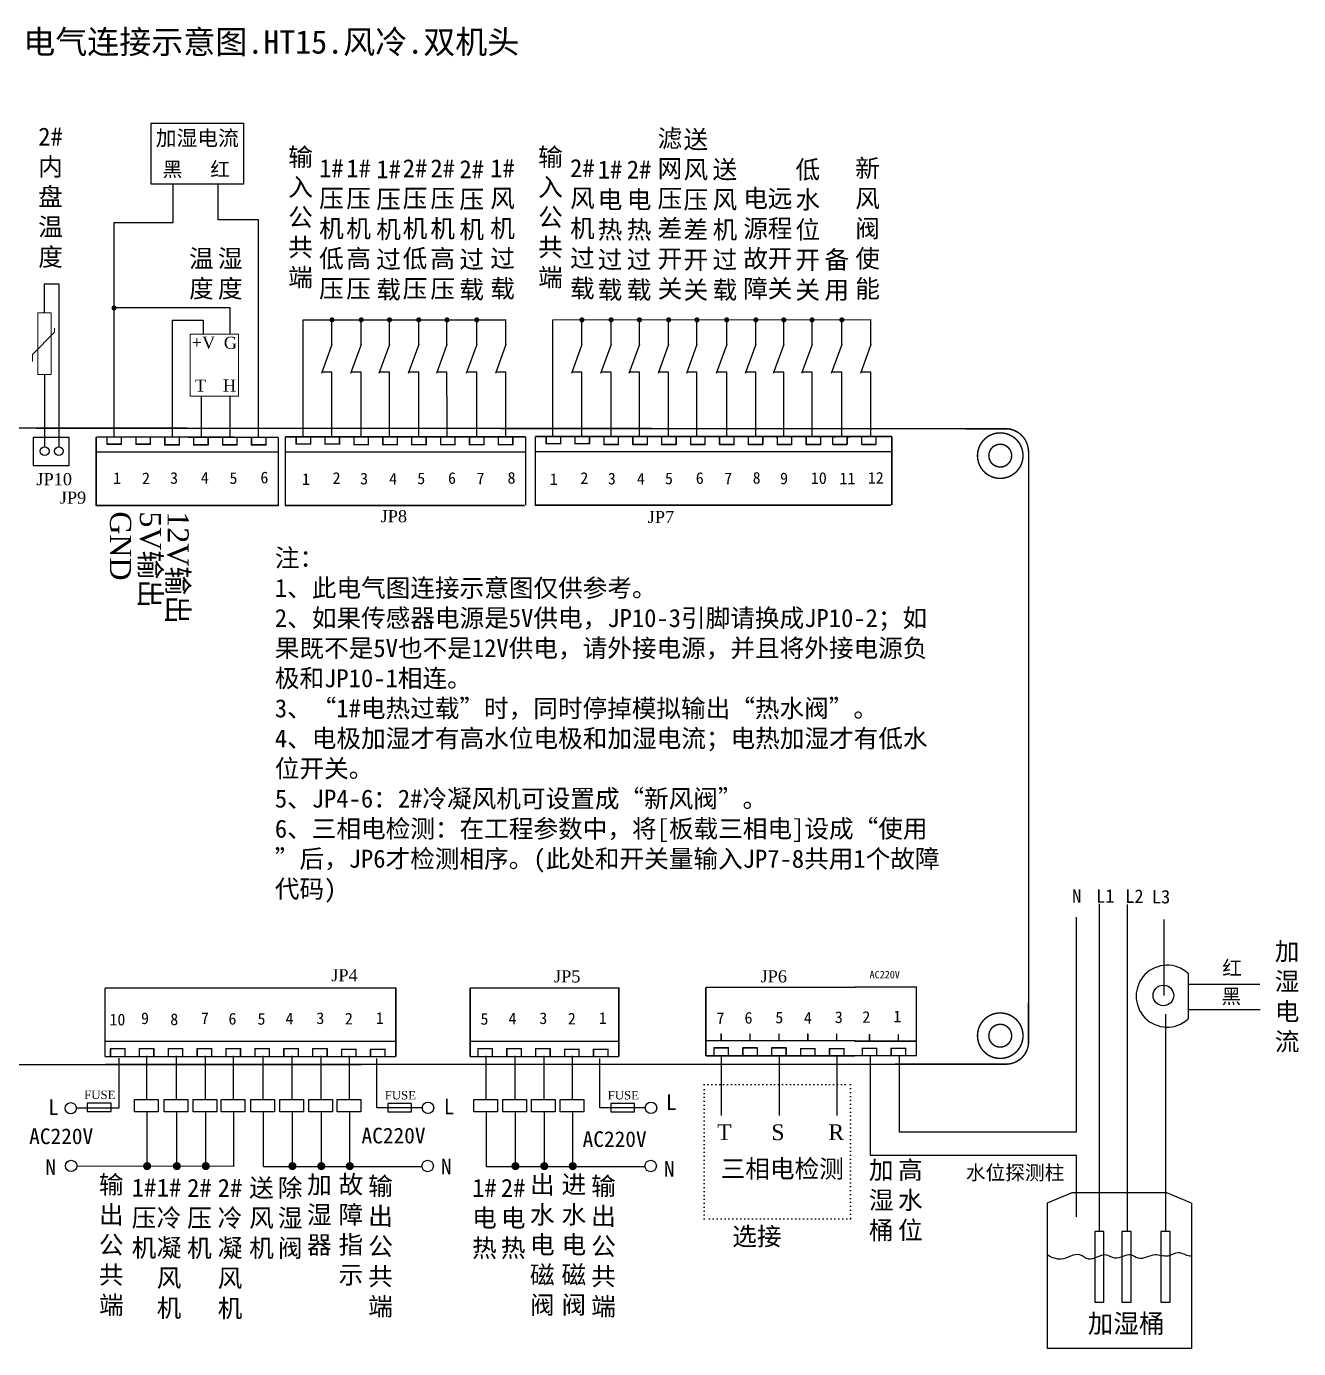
# Model space of a CAD drawing. Extents: x 11631 to 18787, y -994 to 1180.
# Drawn here: x 12811 to 14902, y -994 to 1180 of the extents above; entities that cross this region are included whole.
import ezdxf

# ---------------------------------------------------------------- set-up
doc = ezdxf.new("R2010")
doc.units = 0
doc.linetypes.add('DOT', pattern=[6.35, 0, -6.35])
doc.layers.get('0').update_dxf_attribs({"linetype": 'CONTINUOUS'})
for name, color, linetype in [('BOTTOMSOLDER', 6, 'CONTINUOUS'), ('instruction', 7, 'CONTINUOUS'), ('KEEPOUTLAYER', 6, 'CONTINUOUS'), ('MECHANICAL1', 251, 'CONTINUOUS'), ('TOPOVERLAY', 2, 'CONTINUOUS')]:
    doc.layers.add(name, color=color, linetype=linetype)
doc.styles.add('宋体', font='')
doc.styles.get('宋体').set_extended_font_data('SimSun')

# ---------------------------------------------------------------- blocks, each defined once
blk = doc.blocks.new('常闭2')
at = {"color": 0}
for p, q in [((1.28, 7.79), (1.28, 5.04)), ((1.28, 1.9), (2.48, 5.21)), ((1.28, 5.04), (2.42, 5.04)), ((1.28, 1.9), (1.28, -0.93))]:
    blk.add_line(p, q, dxfattribs=at)

msp = doc.modelspace()

# ---------------------------------------------------------------- hatches: boundary and pattern name
h = msp.add_hatch(color=256)
edge = h.paths.add_edge_path()
edge.add_arc((12955.3, 716.6), 4.23, 540, 900)
h = msp.add_hatch(color=256)
edge = h.paths.add_edge_path()
edge.add_arc((13313.4, 697.1), 4.23, 540, 900)
h = msp.add_hatch(color=256)
edge = h.paths.add_edge_path()
edge.add_arc((13361.4, 697.1), 4.23, 540, 900)
h = msp.add_hatch(color=256)
edge = h.paths.add_edge_path()
edge.add_arc((13407.9, 697.1), 4.23, 540, 900)
h = msp.add_hatch(color=256)
edge = h.paths.add_edge_path()
edge.add_arc((13455.9, 697.1), 4.23, 540, 900)
h = msp.add_hatch(color=256)
edge = h.paths.add_edge_path()
edge.add_arc((13502.4, 697.1), 4.23, 540, 900)
h = msp.add_hatch(color=256)
edge = h.paths.add_edge_path()
edge.add_arc((13551.3, 697.1), 4.23, 540, 900)
h = msp.add_hatch(color=256)
edge = h.paths.add_edge_path()
edge.add_arc((13724.1, 697.1), 4.23, 540, 900)
h = msp.add_hatch(color=256)
edge = h.paths.add_edge_path()
edge.add_arc((13772.1, 697.1), 4.23, 540, 900)
h = msp.add_hatch(color=256)
edge = h.paths.add_edge_path()
edge.add_arc((13818.6, 697.1), 4.23, 540, 900)
h = msp.add_hatch(color=256)
edge = h.paths.add_edge_path()
edge.add_arc((13866.6, 697.1), 4.23, 540, 900)
h = msp.add_hatch(color=256)
edge = h.paths.add_edge_path()
edge.add_arc((13913.1, 697.1), 4.23, 540, 900)
h = msp.add_hatch(color=256)
edge = h.paths.add_edge_path()
edge.add_arc((13962, 697.1), 4.23, 540, 900)
h = msp.add_hatch(color=256)
edge = h.paths.add_edge_path()
edge.add_arc((14009.9, 697.1), 4.23, 540, 900)
h = msp.add_hatch(color=256)
edge = h.paths.add_edge_path()
edge.add_arc((14055.8, 697.1), 4.23, 540, 900)
h = msp.add_hatch(color=256)
edge = h.paths.add_edge_path()
edge.add_arc((14102.3, 697.1), 4.23, 540, 900)
h = msp.add_hatch(color=256)
edge = h.paths.add_edge_path()
edge.add_arc((14151.2, 697.1), 4.23, 540, 900)
h = msp.add_hatch(color=256)
edge = h.paths.add_edge_path()
edge.add_arc((13009.6, -694.2), 6.71, 180, 540)
h = msp.add_hatch(color=256)
edge = h.paths.add_edge_path()
edge.add_arc((13058.5, -694.2), 6.71, 180, 540)
h = msp.add_hatch(color=256)
edge = h.paths.add_edge_path()
edge.add_arc((13106, -694.2), 6.71, 180, 540)
h = msp.add_hatch(color=256)
edge = h.paths.add_edge_path()
edge.add_arc((13248.4, -694.2), 6.71, 180, 540)
h = msp.add_hatch(color=256)
edge = h.paths.add_edge_path()
edge.add_arc((13295.9, -694.2), 6.71, 180, 540)
h = msp.add_hatch(color=256)
edge = h.paths.add_edge_path()
edge.add_arc((13342.7, -694.2), 6.71, 180, 540)
h = msp.add_hatch(color=256)
edge = h.paths.add_edge_path()
edge.add_arc((13614.8, -694.2), 6.71, 180, 540)
h = msp.add_hatch(color=256)
edge = h.paths.add_edge_path()
edge.add_arc((13662.3, -694.2), 6.71, 180, 540)
h = msp.add_hatch(color=256)
edge = h.paths.add_edge_path()
edge.add_arc((13709.1, -694.2), 6.71, 180, 540)

# ---------------------------------------------------------------- linework, layer by layer
for p, q in [((12840.6, 756.4), (12840.6, 708.6)), ((12841.3, 488.9), (12841.4, 606.9)), ((14574.3, -263.1), (14574.3, -801.5)), ((14620, -264.1), (14620, -801.5)), ((14537, -638.6), (14537, -284.7)), ((14683.2, -444.2), (14683.2, -801.5)), ((14537, -777.8), (14537, -676.6)), ((14529.2, -738.4), (14488.7, -755.3)), ((14607.3, -738.4), (14529.2, -738.4)), ((14685.5, -738.4), (14607.3, -738.4)), ((14726, -755.3), (14685.5, -738.4)), ((14488.7, -755.3), (14488.7, -994.2)), ((14726, -755.3), (14725.9, -994.2)), ((14725.9, -994.2), (14488.6, -994.2))]:
    msp.add_line(p, q)
at = {"lineweight": 13}
for p, q in [((12857.2, 676.8), (12821.1, 639.9)), ((12857.2, 676.8), (12857.2, 683.6)), ((12821.1, 628.7), (12821.1, 639.9))]:
    msp.add_line(p, q, dxfattribs=at)
at = {"linetype": 'Continuous'}
for p, q in [((14680.8, -413.5), (14680.8, -288.5)), ((14720.5, -377.2), (14720.5, -452.1)), ((13952.8, -514), (13952.8, -611.2)), ((14048.1, -514), (14048.1, -611.2)), ((14142.9, -514), (14142.9, -611.2))]:
    msp.add_line(p, q, dxfattribs=at)
at = {"color": 7}
msp.add_lwpolyline([(13016.4, 1020.7), (13168, 1020.7), (13168, 920), (13016.4, 920)], close=True, dxfattribs=at)
at = {"linetype": 'Continuous', "flags": 128}
for points in [[(12955.2, 504.8), (12955.2, 857.2), (13052.6, 857.2), (13052.6, 920)], [(13192.7, 504.8), (13192.7, 861.3), (13126.1, 861.3), (13126.1, 920)], [(12840.6, 756.4), (12864.5, 756.4), (12864.5, 488.5)], [(13146, 673.7), (13146, 716.8), (12955.2, 716.8)], [(13051.2, 504.9), (13051.2, 696.7), (13101.6, 696.7), (13101.6, 673.7)], [(13265.8, 504.8), (13265.8, 697.4), (13599.1, 697.4)], [(13676.5, 504.8), (13676.5, 697.4), (14199, 697.6)], [(12822.2, 503.6), (12822.2, 457.6), (12881.7, 457.6), (12881.7, 503.6), (12822.2, 503.6)], [(14720.3, -395.2), (14838.1, -395.2)], [(14720.3, -436.8), (14838.7, -436.8)], [(14537, -676.6), (14198.5, -676.6), (14198.5, -513.6)], [(14537, -638.6), (14245.7, -638.6), (14245.7, -513.6)], [(12911, -590.7), (12911, -604.6), (12950.3, -604.6), (12950.4, -590.7), (12911, -590.7)], [(13404.9, -591.3), (13404.9, -605.2), (13444.2, -605.2), (13444.3, -591.3), (13404.9, -591.3)], [(13771.4, -591.3), (13771.4, -605.2), (13810.6, -605.2), (13810.7, -591.3), (13771.4, -591.3)]]:
    msp.add_lwpolyline(points, dxfattribs=at)
at = {"lineweight": 13}
for points in [[(12830, 708.8), (12851.8, 708.8), (12851.8, 607.1), (12830, 607.1)], [(13080.5, 673.7), (13159.6, 673.7), (13159.6, 571.9), (13080.5, 571.9)]]:
    msp.add_lwpolyline(points, close=True, dxfattribs=at)
at = {"linetype": 'DOT'}
msp.add_lwpolyline([(13924.7, -560.2), (14165.7, -560.2), (14165.7, -781), (13924.7, -781)], close=True, dxfattribs=at)
for points in [[(14581.9, -801.5), (14566.8, -801.5), (14566.8, -918), (14581.9, -918)], [(14626.5, -801.5), (14611.4, -801.5), (14611.4, -918), (14626.5, -918)], [(14690.6, -801.5), (14675.5, -801.5), (14675.5, -918), (14690.6, -918)]]:
    msp.add_lwpolyline(points, close=True)
at = {"linetype": 'Continuous'}
for centre, radius in [((12841.2, 481.3), 7.26), ((12864.6, 481.3), 7.26), ((14679.6, -413.6), 16.9)]:
    msp.add_circle(centre, radius, dxfattribs=at)
msp.add_arc((14685.7, -414.8), 50.9, 47.1908, 312.8092, dxfattribs=at)
msp.add_open_spline([(14726, -842.1), (14725, -842.2), (14717.7, -842), (14704.5, -832.4), (14686, -845.9), (14663.4, -835.6), (14642.3, -851.3), (14622.1, -834.7), (14602.7, -851.4), (14580.7, -833.8), (14559.8, -854.4), (14538.1, -832.7), (14513.6, -853.1), (14496.1, -844.1), (14488.7, -840.3)], degree=3, knots=[1.653816, 1.653816, 1.653816, 1.653816, 2.024251, 4.527591, 6.819812, 9.463756, 13.037985, 14.709977, 18.068633, 20.151488, 23.772549, 25.736137, 29.784644, 32.768553, 32.768553, 32.768553, 32.768553])
at = {"layer": 'BOTTOMSOLDER', "color": 7, "linetype": 'Continuous'}
for p, q in [((12963.8, -598.3), (12963.8, -516.5)), ((13008.5, -513), (13008.5, -584.8)), ((13057.4, -513), (13057.4, -584.8)), ((13104.9, -513), (13104.9, -584.8)), ((13151, -513), (13151, -584.8)), ((13199.8, -513), (13199.8, -584.8)), ((13247.3, -513), (13247.3, -584.8)), ((13294.8, -513), (13294.8, -584.8)), ((13341.6, -513), (13341.6, -584.8)), ((13387.2, -598.6), (13387.2, -517.1)), ((13566.2, -513), (13566.2, -584.8)), ((13613.7, -513), (13613.7, -584.8)), ((13661.3, -513), (13661.3, -584.8)), ((13708, -513), (13708, -584.8)), ((13753.6, -598.6), (13753.6, -517.1)), ((12893.5, -598.3), (12963.8, -598.3)), ((13009.7, -694.7), (13009.7, -605.2)), ((13058.6, -694.7), (13058.6, -605.2)), ((13106.1, -694.7), (13106.1, -605.2)), ((13152.2, -694.7), (13152.2, -605.2)), ((13201, -694.7), (13201, -605.2)), ((13248.5, -694.7), (13248.5, -605.2)), ((13296, -694.7), (13296, -605.2)), ((13342.8, -694.7), (13342.8, -605.2)), ((13461.5, -598.6), (13387.2, -598.6)), ((13567.4, -694.7), (13567.4, -605.2)), ((13614.9, -694.7), (13614.9, -605.2)), ((13662.4, -694.7), (13662.4, -605.2)), ((13709.2, -694.7), (13709.2, -605.2)), ((13827.9, -598.6), (13753.6, -598.6)), ((13152.2, -694.7), (12894.1, -694.5)), ((13201, -694.7), (13461.4, -694.8)), ((13567.4, -694.7), (13827.8, -694.8))]:
    msp.add_line(p, q, dxfattribs=at)
for points in [[(13027.6, -605.2), (12988.7, -605.2), (12988.7, -584.8), (13027.6, -584.8)], [(13076.6, -605.2), (13037.7, -605.2), (13037.7, -584.8), (13076.6, -584.8)], [(13124.1, -605.2), (13085.2, -605.2), (13085.2, -584.8), (13124.1, -584.8)], [(13170.2, -605.2), (13131.3, -605.2), (13131.3, -584.8), (13170.2, -584.8)], [(13219, -605.2), (13180.1, -605.2), (13180.1, -584.8), (13219, -584.8)], [(13266.5, -605.2), (13227.6, -605.2), (13227.6, -584.8), (13266.5, -584.8)], [(13314, -605.2), (13275.1, -605.2), (13275.1, -584.8), (13314, -584.8)], [(13360.8, -605.2), (13321.9, -605.2), (13321.9, -584.8), (13360.8, -584.8)], [(13585.4, -605.2), (13546.5, -605.2), (13546.5, -584.8), (13585.4, -584.8)], [(13632.9, -605.2), (13594, -605.2), (13594, -584.8), (13632.9, -584.8)], [(13680.4, -605.2), (13641.5, -605.2), (13641.5, -584.8), (13680.4, -584.8)], [(13727.2, -605.2), (13688.3, -605.2), (13688.3, -584.8), (13727.2, -584.8)]]:
    msp.add_lwpolyline(points, close=True, dxfattribs=at)
for centre in [(12884.1, -599.1), (13471.2, -598.4), (13837.6, -598.4), (12884.7, -693.9), (13470.6, -694), (13837.1, -694)]:
    msp.add_circle(centre, 9.37, dxfattribs=at)
at = {"layer": 'instruction', "color": 0}
for p, q in [((13098.9, 504.9), (13098.9, 571.5)), ((13145.9, 504.9), (13145.9, 571.5)), ((13313.3, 504.8), (13313.3, 571.4)), ((13361.4, 504.8), (13361.4, 571.4)), ((13407.9, 504.8), (13407.9, 571.4)), ((13455.9, 504.8), (13455.9, 571.4)), ((13502.4, 504.8), (13502.4, 571.4)), ((13551.3, 504.8), (13551.3, 571.4)), ((13599.1, 504.8), (13599.1, 571.4)), ((13724, 504.8), (13724, 571.4)), ((13772, 504.8), (13772, 571.4)), ((13818.6, 504.8), (13818.6, 571.4)), ((13866.6, 504.8), (13866.6, 571.4)), ((13913.1, 504.8), (13913.1, 571.4)), ((13962, 504.8), (13962, 571.4)), ((14009.8, 504.8), (14009.8, 571.4)), ((14055.8, 504.8), (14055.8, 571.4)), ((14102.3, 504.8), (14102.3, 571.4)), ((14151.2, 504.8), (14151.2, 571.4)), ((14199, 504.8), (14199, 571.4))]:
    msp.add_line(p, q, dxfattribs=at)
at = {"layer": 'KEEPOUTLAYER', "color": 7, "const_width": 2.37}
for points in [[(14420.4, 518), (12053, 519.7)], [(14458.2, 483.3), (14458, -493.3)], [(14420.8, -526.6), (12053, -527.6)]]:
    msp.add_lwpolyline(points, dxfattribs=at)
at = {"layer": 'KEEPOUTLAYER', "color": 7}
for points, const_width in [([(14374.1, 473.9, 1), (14448.9, 473.9, 1)], 2.37), ([(14425.8, 518, 1), (14424.6, 518, 1)], 1.19), ([(14425.8, 518, 1), (14424.6, 518, 1)], 1.19), ([(14374.7, 473.9, 1), (14373.5, 473.9, 1)], 1.19), ([(14430.8, 473.9, 1), (14429.6, 473.9, 1)], 1.19), ([(14449.5, 473.9, 1), (14448.3, 473.9, 1)], 1.19), ([(14374.1, -479.8, 1), (14448.9, -479.8, 1)], 2.37), ([(14374.7, -479.8, 1), (14373.5, -479.8, 1)], 1.19), ([(14430.8, -479.8, 1), (14429.6, -479.8, 1)], 1.19), ([(14449.5, -479.8, 1), (14448.3, -479.8, 1)], 1.19), ([(14458.8, -489.2, 1), (14457.6, -489.2, 1)], 1.19), ([(14458.8, -489.2, 1), (14457.6, -489.2, 1)], 1.19)]:
    msp.add_lwpolyline(points, format="xyb", close=True, dxfattribs=dict(at, const_width=const_width))
at = {"layer": 'KEEPOUTLAYER', "color": 7, "const_width": 2.37}
for points in [[(14420.4, 518, -0.414214), (14457.8, 480.6)], [(14458.2, -489.2, -0.414214), (14420.8, -526.6)]]:
    msp.add_lwpolyline(points, format="xyb", dxfattribs=at)
at = {"layer": 'MECHANICAL1', "color": 7}
for points, const_width in [([(14392.8, 473.9, 1), (14430.2, 473.9, 1)], 2.37), ([(14393.4, 473.9, 1), (14392.2, 473.9, 1)], 1.19), ([(14430.8, 473.9, 1), (14429.6, 473.9, 1)], 1.19), ([(14449.5, 473.9, 1), (14448.3, 473.9, 1)], 1.19), ([(14392.8, -479.8, 1), (14430.2, -479.8, 1)], 2.37), ([(14393.4, -479.8, 1), (14392.2, -479.8, 1)], 1.19), ([(14430.8, -479.8, 1), (14429.6, -479.8, 1)], 1.19), ([(14449.5, -479.8, 1), (14448.3, -479.8, 1)], 1.19)]:
    msp.add_lwpolyline(points, format="xyb", close=True, dxfattribs=dict(at, const_width=const_width))
at = {"layer": 'TOPOVERLAY', "color": 7, "const_width": 2.37}
for points in [[(12925.9, 391.9), (12925.9, 504.7)], [(12925.9, 504.7), (13225.4, 504)], [(12943.7, 492.2), (12943.7, 504.1)], [(12967.4, 492.8), (12967.4, 504.7)], [(12991.2, 492.8), (12991.2, 504.7)], [(13014.9, 492.8), (13014.9, 504.7)], [(13038.7, 491.6), (13038.7, 503.5)], [(13062.4, 491.6), (13062.4, 503.5)], [(13086.1, 491.6), (13086.1, 503.5)], [(13109.9, 491.6), (13109.9, 503.5)], [(13133.6, 491.6), (13133.6, 503.5)], [(13157.4, 491.6), (13157.4, 503.5)], [(13181.1, 491.6), (13181.1, 503.5)], [(13204.8, 491.6), (13204.8, 503.5)], [(13225.4, 391.2), (13225.4, 504)], [(13236.7, 392), (13236.7, 504.8)], [(13236.7, 504.8), (13631.9, 504.8)], [(13254.5, 492.9), (13254.5, 504.8)], [(13278.2, 492.9), (13278.2, 504.8)], [(13301.9, 492.9), (13301.9, 504.8)], [(13325.7, 492.9), (13325.7, 504.8)], [(13349.4, 491.8), (13349.4, 503.6)], [(13373.2, 491.8), (13373.2, 503.6)], [(13396.9, 491.8), (13396.9, 503.6)], [(13420.6, 491.8), (13420.6, 503.6)], [(13444.4, 491.8), (13444.4, 503.6)], [(13468.1, 491.8), (13468.1, 503.6)], [(13491.9, 491.8), (13491.9, 503.6)], [(13515.6, 491.8), (13515.6, 503.6)], [(13539.4, 491.8), (13539.4, 503.6)], [(13563.1, 491.8), (13563.1, 503.6)], [(13586.8, 491.8), (13586.8, 503.6)], [(13610.6, 491.8), (13610.6, 503.6)], [(13631.7, 392), (13631.7, 504.8)], [(13647.5, 392.5), (13647.5, 505.3)], [(13647.5, 505.3), (14233.7, 505.3)], [(13665.3, 493.4), (13665.3, 505.3)], [(13689, 493.4), (13689, 505.3)], [(13712.8, 493.4), (13712.8, 505.3)], [(13736.5, 493.4), (13736.5, 505.3)], [(13760.2, 492.2), (13760.2, 504.1)], [(13784, 492.2), (13784, 504.1)], [(13807.7, 492.2), (13807.7, 504.1)], [(13831.5, 492.2), (13831.5, 504.1)], [(13855.2, 492.2), (13855.2, 504.1)], [(13878.9, 492.2), (13878.9, 504.1)], [(13902.7, 492.2), (13902.7, 504.1)], [(13926.4, 492.2), (13926.4, 504.1)], [(13950.2, 492.2), (13950.2, 504.1)], [(13973.9, 492.2), (13973.9, 504.1)], [(13997.7, 492.2), (13997.7, 504.1)], [(14021.4, 492.2), (14021.4, 504.1)], [(14045.1, 492.2), (14045.1, 504.1)], [(14068.9, 492.2), (14068.9, 504.1)], [(14092.6, 492.2), (14092.6, 504.1)], [(14116.4, 492.2), (14116.4, 504.1)], [(14136.1, 492.2), (14136.1, 504.1)], [(14159.9, 492.2), (14159.9, 504.1)], [(14183.6, 492.2), (14183.6, 504.1)], [(14207.4, 492.2), (14207.4, 504.1)], [(14233.4, 392.5), (14233.4, 505.3)], [(12924.9, 479.8), (13225.4, 479.8)], [(12943.7, 492.8), (12967.4, 492.8)], [(12991.2, 492.8), (13014.9, 492.8)], [(13038.7, 491.6), (13062.4, 491.6)], [(13086.1, 491.6), (13109.9, 491.6)], [(13133.6, 491.6), (13157.4, 491.6)], [(13181.1, 491.6), (13204.8, 491.6)], [(13235.6, 479.9), (13631.7, 479.9)], [(13254.5, 492.9), (13278.2, 492.9)], [(13301.9, 492.9), (13325.7, 492.9)], [(13349.4, 491.8), (13373.2, 491.8)], [(13396.9, 491.8), (13420.6, 491.8)], [(13444.4, 491.8), (13468.1, 491.8)], [(13491.9, 491.8), (13515.6, 491.8)], [(13539.4, 491.8), (13563.1, 491.8)], [(13586.8, 491.8), (13610.6, 491.8)], [(13647.5, 480.4), (13849.3, 480.4)], [(13665.3, 493.4), (13689, 493.4)], [(13712.8, 493.4), (13736.5, 493.4)], [(13760.2, 492.2), (13784, 492.2)], [(13807.7, 492.2), (13831.5, 492.2)], [(13837.4, 480.4), (14233.4, 480.4)], [(13855.2, 492.2), (13878.9, 492.2)], [(13902.7, 492.2), (13926.4, 492.2)], [(13950.2, 492.2), (13973.9, 492.2)], [(13997.7, 492.2), (14021.4, 492.2)], [(14045.1, 492.2), (14068.9, 492.2)], [(14092.6, 492.2), (14116.4, 492.2)], [(14136.1, 492.2), (14159.9, 492.2)], [(14183.6, 492.2), (14207.4, 492.2)], [(12925.3, 391.9), (13225.4, 391.9)], [(13236.1, 392), (13630.2, 392)], [(13647.5, 392.5), (14232, 392.5)], [(13418.3, -401.3), (12940.3, -401.3)], [(12940.3, -401.3), (12940.3, -514.1)], [(13418.3, -401.3), (13418.3, -514.1)], [(13784.7, -401.3), (13540.4, -401.3)], [(13540.4, -401.3), (13540.4, -514.1)], [(13784.7, -401.3), (13784.7, -514.1)], [(14172.5, -400.1), (13927.8, -400.2)], [(13927.8, -400.2), (13927.8, -512.9)], [(14172.5, -399.8), (14273.7, -399.8)], [(14273.7, -512.6), (14273.7, -399.8)], [(13952.9, -477.2), (13952.9, -487.9)], [(14000.4, -477.2), (14000.4, -487.9)], [(14047.8, -477.2), (14047.8, -487.9)], [(14095.3, -477.2), (14095.3, -487.9)], [(14142.8, -477.2), (14142.8, -487.9)], [(14196.6, -488.8), (14196.6, -478.1)], [(14244.1, -488.8), (14244.1, -478.1)], [(13228.3, -489.2), (12940.3, -489.2)], [(12973.1, -501), (12949.4, -501)], [(12949.4, -501), (12949.4, -512.9)], [(12973.1, -501), (12973.1, -512.9)], [(12996.9, -501), (12996.9, -512.9)], [(13020.6, -501), (12996.9, -501)], [(13020.6, -501), (13020.6, -512.9)], [(13068.1, -501), (13044.3, -501)], [(13044.3, -501), (13044.3, -512.9)], [(13068.1, -501), (13068.1, -512.9)], [(13091.8, -501), (13091.8, -512.9)], [(13115.6, -501), (13091.8, -501)], [(13115.6, -501), (13115.6, -512.9)], [(13139.3, -501), (13139.3, -512.9)], [(13163, -501), (13139.3, -501)], [(13163, -501), (13163, -512.9)], [(13186.8, -501), (13186.8, -512.9)], [(13210.5, -501), (13186.8, -501)], [(13210.5, -501), (13210.5, -512.9)], [(13418.3, -489.2), (13216.5, -489.2)], [(13234.3, -501), (13234.3, -512.9)], [(13258, -501), (13234.3, -501)], [(13258, -501), (13258, -512.9)], [(13305.5, -501), (13281.8, -501)], [(13281.8, -501), (13281.8, -512.9)], [(13305.5, -501), (13305.5, -512.9)], [(13594.7, -489.2), (13540.4, -489.2)], [(13553.2, -501), (13553.2, -512.9)], [(13576.9, -501), (13553.2, -501)], [(13576.9, -501), (13576.9, -512.9)], [(13784.7, -489.2), (13582.9, -489.2)], [(13600.7, -501), (13600.7, -512.9)], [(13624.4, -501), (13600.7, -501)], [(13624.4, -501), (13624.4, -512.9)], [(13671.9, -501), (13648.2, -501)], [(13648.2, -501), (13648.2, -512.9)], [(13671.9, -501), (13671.9, -512.9)], [(13982.5, -487.9), (13927.8, -487.9)], [(13941, -499.8), (13941, -511.7)], [(13964.7, -499.8), (13941, -499.8)], [(13964.7, -499.8), (13964.7, -511.7)], [(14172.5, -487.9), (13970.7, -487.9)], [(13988.5, -499.8), (13988.5, -511.7)], [(14012.2, -499.8), (13988.5, -499.8)], [(14012.2, -499.8), (14012.2, -511.7)], [(14059.7, -499.8), (14036, -499.8)], [(14036, -499.8), (14036, -511.7)], [(14059.7, -499.8), (14059.7, -511.7)], [(14107.2, -501), (14083.4, -501)], [(14083.4, -501), (14083.4, -512.8)], [(14107.2, -501), (14107.2, -512.8)], [(14130.9, -501), (14130.9, -512.8)], [(14154.7, -501), (14130.9, -501)], [(14154.7, -501), (14154.7, -512.8)], [(14172.5, -488.8), (14273.7, -488.8)], [(14184.7, -500.7), (14208.4, -500.7)], [(14184.7, -512.6), (14184.7, -500.7)], [(14208.4, -512.6), (14208.4, -500.7)], [(14232.2, -512.6), (14232.2, -500.7)], [(14232.2, -500.7), (14255.9, -500.7)], [(14255.9, -512.6), (14255.9, -500.7)], [(13418.3, -514.1), (12940.3, -514.1)], [(13353, -502.2), (13329.2, -502.2)], [(13329.2, -502.2), (13329.2, -514.1)], [(13353, -502.2), (13353, -514.1)], [(13376.7, -502.2), (13376.7, -514.1)], [(13400.5, -502.2), (13376.7, -502.2)], [(13400.5, -502.2), (13400.5, -514.1)], [(13784.7, -514.1), (13540.4, -514.1)], [(13719.4, -502.2), (13695.6, -502.2)], [(13695.6, -502.2), (13695.6, -514.1)], [(13719.4, -502.2), (13719.4, -514.1)], [(13743.1, -502.2), (13743.1, -514.1)], [(13766.9, -502.2), (13743.1, -502.2)], [(13766.9, -502.2), (13766.9, -514.1)], [(14172.5, -512.8), (13927.8, -512.9)], [(14172.5, -512.6), (14273.7, -512.6)]]:
    msp.add_lwpolyline(points, dxfattribs=at)
at = {"layer": 'TOPOVERLAY', "color": 7, "const_width": 1.19}
for points in [[(13061.8, 503.5, 1), (13063, 503.5, 1)], [(13085.5, 503.5, 1), (13086.7, 503.5, 1)], [(13109.3, 503.5, 1), (13110.5, 503.5, 1)], [(13133, 503.5, 1), (13134.2, 503.5, 1)], [(13156.8, 503.5, 1), (13158, 503.5, 1)], [(13180.5, 503.5, 1), (13181.7, 503.5, 1)], [(13204.3, 503.5, 1), (13205.4, 503.5, 1)], [(13783.4, 504.1, 1), (13784.6, 504.1, 1)], [(13807.1, 504.1, 1), (13808.3, 504.1, 1)], [(13830.9, 504.1, 1), (13832.1, 504.1, 1)], [(13854.6, 504.1, 1), (13855.8, 504.1, 1)], [(13878.4, 504.1, 1), (13879.5, 504.1, 1)], [(13902.1, 504.1, 1), (13903.3, 504.1, 1)], [(13925.8, 504.1, 1), (13927, 504.1, 1)], [(13949.6, 504.1, 1), (13950.8, 504.1, 1)], [(13973.3, 504.1, 1), (13974.5, 504.1, 1)], [(14043.8, 504.1, 1), (14045, 504.1, 1)], [(14067.5, 504.1, 1), (14068.7, 504.1, 1)], [(14091.3, 504.1, 1), (14092.5, 504.1, 1)], [(14115, 504.1, 1), (14116.2, 504.1, 1)], [(14133.6, 505.5, 1), (14134.8, 505.5, 1)], [(14133.6, 505.5, 1), (14134.8, 505.5, 1)], [(14138.8, 504.1, 1), (14140, 504.1, 1)], [(14162.5, 504.1, 1), (14163.7, 504.1, 1)], [(14429.4, 518, 1), (14428.2, 518, 1)], [(12966.8, 492.8, 1), (12968, 492.8, 1)], [(12966.8, 492.8, 1), (12968, 492.8, 1)], [(12990.6, 492.8, 1), (12991.8, 492.8, 1)], [(12990.6, 492.8, 1), (12991.8, 492.8, 1)], [(13014.3, 492.8, 1), (13015.5, 492.8, 1)], [(13014.3, 492.8, 1), (13015.5, 492.8, 1)], [(13038.1, 491.6, 1), (13039.3, 491.6, 1)], [(13038.1, 491.6, 1), (13039.3, 491.6, 1)], [(13061.8, 491.6, 1), (13063, 491.6, 1)], [(13061.8, 491.6, 1), (13063, 491.6, 1)], [(13085.5, 491.6, 1), (13086.7, 491.6, 1)], [(13085.5, 491.6, 1), (13086.7, 491.6, 1)], [(13109.3, 491.6, 1), (13110.5, 491.6, 1)], [(13109.3, 491.6, 1), (13110.5, 491.6, 1)], [(13133, 491.6, 1), (13134.2, 491.6, 1)], [(13133, 491.6, 1), (13134.2, 491.6, 1)], [(13156.8, 491.6, 1), (13158, 491.6, 1)], [(13156.8, 491.6, 1), (13158, 491.6, 1)], [(13180.5, 491.6, 1), (13181.7, 491.6, 1)], [(13180.5, 491.6, 1), (13181.7, 491.6, 1)], [(13204.3, 491.6, 1), (13205.4, 491.6, 1)], [(13204.3, 491.6, 1), (13205.4, 491.6, 1)], [(13236.1, 479.9, 1), (13237.2, 479.9, 1)], [(13253.9, 492.9, 1), (13255.1, 492.9, 1)], [(13253.9, 492.9, 1), (13255.1, 492.9, 1)], [(13277.6, 492.9, 1), (13278.8, 492.9, 1)], [(13277.6, 492.9, 1), (13278.8, 492.9, 1)], [(13301.3, 492.9, 1), (13302.5, 492.9, 1)], [(13301.3, 492.9, 1), (13302.5, 492.9, 1)], [(13325.1, 492.9, 1), (13326.3, 492.9, 1)], [(13325.1, 492.9, 1), (13326.3, 492.9, 1)], [(13348.8, 491.8, 1), (13350, 491.8, 1)], [(13348.8, 491.8, 1), (13350, 491.8, 1)], [(13372.6, 491.8, 1), (13373.8, 491.8, 1)], [(13372.6, 491.8, 1), (13373.8, 491.8, 1)], [(13396.3, 491.8, 1), (13397.5, 491.8, 1)], [(13396.3, 491.8, 1), (13397.5, 491.8, 1)], [(13420.1, 491.8, 1), (13421.2, 491.8, 1)], [(13420.1, 491.8, 1), (13421.2, 491.8, 1)], [(13443.8, 491.8, 1), (13445, 491.8, 1)], [(13443.8, 491.8, 1), (13445, 491.8, 1)], [(13467.5, 491.8, 1), (13468.7, 491.8, 1)], [(13467.5, 491.8, 1), (13468.7, 491.8, 1)], [(13491.3, 491.8, 1), (13492.5, 491.8, 1)], [(13491.3, 491.8, 1), (13492.5, 491.8, 1)], [(13515, 491.8, 1), (13516.2, 491.8, 1)], [(13515, 491.8, 1), (13516.2, 491.8, 1)], [(13538.8, 491.8, 1), (13539.9, 491.8, 1)], [(13538.8, 491.8, 1), (13539.9, 491.8, 1)], [(13562.5, 491.8, 1), (13563.7, 491.8, 1)], [(13562.5, 491.8, 1), (13563.7, 491.8, 1)], [(13586.2, 491.8, 1), (13587.4, 491.8, 1)], [(13586.2, 491.8, 1), (13587.4, 491.8, 1)], [(13610, 491.8, 1), (13611.2, 491.8, 1)], [(13610, 491.8, 1), (13611.2, 491.8, 1)], [(13646.9, 480.4, 1), (13648.1, 480.4, 1)], [(13664.7, 493.4, 1), (13665.9, 493.4, 1)], [(13664.7, 493.4, 1), (13665.9, 493.4, 1)], [(13688.4, 493.4, 1), (13689.6, 493.4, 1)], [(13688.4, 493.4, 1), (13689.6, 493.4, 1)], [(13712.2, 493.4, 1), (13713.4, 493.4, 1)], [(13712.2, 493.4, 1), (13713.4, 493.4, 1)], [(13735.9, 493.4, 1), (13737.1, 493.4, 1)], [(13735.9, 493.4, 1), (13737.1, 493.4, 1)], [(13759.6, 492.2, 1), (13760.8, 492.2, 1)], [(13759.6, 492.2, 1), (13760.8, 492.2, 1)], [(13783.4, 492.2, 1), (13784.6, 492.2, 1)], [(13783.4, 492.2, 1), (13784.6, 492.2, 1)], [(13807.1, 492.2, 1), (13808.3, 492.2, 1)], [(13807.1, 492.2, 1), (13808.3, 492.2, 1)], [(13830.9, 492.2, 1), (13832.1, 492.2, 1)], [(13830.9, 492.2, 1), (13832.1, 492.2, 1)], [(13854.6, 492.2, 1), (13855.8, 492.2, 1)], [(13854.6, 492.2, 1), (13855.8, 492.2, 1)], [(13878.4, 492.2, 1), (13879.5, 492.2, 1)], [(13878.4, 492.2, 1), (13879.5, 492.2, 1)], [(13902.1, 492.2, 1), (13903.3, 492.2, 1)], [(13902.1, 492.2, 1), (13903.3, 492.2, 1)], [(13925.8, 492.2, 1), (13927, 492.2, 1)], [(13925.8, 492.2, 1), (13927, 492.2, 1)], [(13949.6, 492.2, 1), (13950.8, 492.2, 1)], [(13949.6, 492.2, 1), (13950.8, 492.2, 1)], [(13973.3, 492.2, 1), (13974.5, 492.2, 1)], [(13973.3, 492.2, 1), (13974.5, 492.2, 1)], [(13997.1, 492.2, 1), (13998.2, 492.2, 1)], [(13997.1, 492.2, 1), (13998.2, 492.2, 1)], [(14020.8, 492.2, 1), (14022, 492.2, 1)], [(14020.8, 492.2, 1), (14022, 492.2, 1)], [(14044.5, 492.2, 1), (14045.7, 492.2, 1)], [(14044.5, 492.2, 1), (14045.7, 492.2, 1)], [(14068.3, 492.2, 1), (14069.5, 492.2, 1)], [(14068.3, 492.2, 1), (14069.5, 492.2, 1)], [(14092, 492.2, 1), (14093.2, 492.2, 1)], [(14092, 492.2, 1), (14093.2, 492.2, 1)], [(14115.8, 492.2, 1), (14117, 492.2, 1)], [(14115.8, 492.2, 1), (14117, 492.2, 1)], [(14133.6, 480.4, 1), (14134.8, 480.4, 1)], [(13221, 391.9, 1), (13222.2, 391.9, 1)], [(13221, 391.9, 1), (13222.2, 391.9, 1)], [(13236.1, 392, 1), (13237.2, 392, 1)], [(13236.1, 392, 1), (13237.2, 392, 1)], [(13531.8, 392, 1), (13533, 392, 1)], [(13531.8, 392, 1), (13533, 392, 1)], [(13646.9, 392.5, 1), (13648.1, 392.5, 1)], [(13646.9, 392.5, 1), (13648.1, 392.5, 1)], [(14133.6, 392.5, 1), (14134.8, 392.5, 1)], [(14133.6, 392.5, 1), (14134.8, 392.5, 1)], [(13418.9, -401.3, 1), (13417.7, -401.3, 1)], [(13418.9, -401.3, 1), (13417.7, -401.3, 1)], [(13785.3, -401.3, 1), (13784.1, -401.3, 1)], [(13785.3, -401.3, 1), (13784.1, -401.3, 1)], [(14173.1, -400.1, 1), (14171.9, -400.1, 1)], [(14173.1, -400.1, 1), (14171.9, -400.1, 1)], [(14273.1, -399.8, 1), (14274.3, -399.8, 1)], [(14273.1, -399.8, 1), (14274.3, -399.8, 1)], [(13953.5, -477.2, 1), (13952.3, -477.2, 1)], [(14000.9, -477.2, 1), (13999.8, -477.2, 1)], [(14048.4, -477.2, 1), (14047.2, -477.2, 1)], [(14095.9, -477.2, 1), (14094.7, -477.2, 1)], [(14143.4, -477.2, 1), (14142.2, -477.2, 1)], [(14196, -478.1, 1), (14197.2, -478.1, 1)], [(14243.5, -478.1, 1), (14244.6, -478.1, 1)], [(12950, -501, 1), (12948.8, -501, 1)], [(12950, -501, 1), (12948.8, -501, 1)], [(12973.7, -501, 1), (12972.5, -501, 1)], [(12973.7, -501, 1), (12972.5, -501, 1)], [(12997.5, -501, 1), (12996.3, -501, 1)], [(12997.5, -501, 1), (12996.3, -501, 1)], [(13021.2, -501, 1), (13020, -501, 1)], [(13021.2, -501, 1), (13020, -501, 1)], [(13044.9, -501, 1), (13043.7, -501, 1)], [(13044.9, -501, 1), (13043.7, -501, 1)], [(13068.7, -501, 1), (13067.5, -501, 1)], [(13068.7, -501, 1), (13067.5, -501, 1)], [(13092.4, -501, 1), (13091.2, -501, 1)], [(13092.4, -501, 1), (13091.2, -501, 1)], [(13116.2, -501, 1), (13115, -501, 1)], [(13116.2, -501, 1), (13115, -501, 1)], [(13139.9, -501, 1), (13138.7, -501, 1)], [(13139.9, -501, 1), (13138.7, -501, 1)], [(13163.6, -501, 1), (13162.5, -501, 1)], [(13163.6, -501, 1), (13162.5, -501, 1)], [(13187.4, -501, 1), (13186.2, -501, 1)], [(13187.4, -501, 1), (13186.2, -501, 1)], [(13211.1, -501, 1), (13209.9, -501, 1)], [(13211.1, -501, 1), (13209.9, -501, 1)], [(13234.9, -501, 1), (13233.7, -501, 1)], [(13234.9, -501, 1), (13233.7, -501, 1)], [(13258.6, -501, 1), (13257.4, -501, 1)], [(13258.6, -501, 1), (13257.4, -501, 1)], [(13282.3, -501, 1), (13281.2, -501, 1)], [(13282.3, -501, 1), (13281.2, -501, 1)], [(13306.1, -501, 1), (13304.9, -501, 1)], [(13306.1, -501, 1), (13304.9, -501, 1)], [(13418.9, -489.2, 1), (13417.7, -489.2, 1)], [(13553.8, -501, 1), (13552.6, -501, 1)], [(13553.8, -501, 1), (13552.6, -501, 1)], [(13577.5, -501, 1), (13576.3, -501, 1)], [(13577.5, -501, 1), (13576.3, -501, 1)], [(13601.3, -501, 1), (13600.1, -501, 1)], [(13601.3, -501, 1), (13600.1, -501, 1)], [(13625, -501, 1), (13623.8, -501, 1)], [(13625, -501, 1), (13623.8, -501, 1)], [(13648.8, -501, 1), (13647.6, -501, 1)], [(13648.8, -501, 1), (13647.6, -501, 1)], [(13672.5, -501, 1), (13671.3, -501, 1)], [(13672.5, -501, 1), (13671.3, -501, 1)], [(13785.3, -489.2, 1), (13784.1, -489.2, 1)], [(13941.6, -499.8, 1), (13940.4, -499.8, 1)], [(13941.6, -499.8, 1), (13940.4, -499.8, 1)], [(13953.5, -487.9, 1), (13952.3, -487.9, 1)], [(13965.3, -499.8, 1), (13964.1, -499.8, 1)], [(13965.3, -499.8, 1), (13964.1, -499.8, 1)], [(13971.3, -487.9, 1), (13970.1, -487.9, 1)], [(13983.1, -487.9, 1), (13982, -487.9, 1)], [(13989.1, -499.8, 1), (13987.9, -499.8, 1)], [(13989.1, -499.8, 1), (13987.9, -499.8, 1)], [(14000.9, -487.9, 1), (13999.8, -487.9, 1)], [(14012.8, -499.8, 1), (14011.6, -499.8, 1)], [(14012.8, -499.8, 1), (14011.6, -499.8, 1)], [(14036.6, -499.8, 1), (14035.4, -499.8, 1)], [(14036.6, -499.8, 1), (14035.4, -499.8, 1)], [(14048.4, -487.9, 1), (14047.2, -487.9, 1)], [(14060.3, -499.8, 1), (14059.1, -499.8, 1)], [(14060.3, -499.8, 1), (14059.1, -499.8, 1)], [(14084, -501, 1), (14082.9, -501, 1)], [(14084, -501, 1), (14082.9, -501, 1)], [(14095.9, -487.9, 1), (14094.7, -487.9, 1)], [(14107.8, -501, 1), (14106.6, -501, 1)], [(14107.8, -501, 1), (14106.6, -501, 1)], [(14131.5, -501, 1), (14130.3, -501, 1)], [(14131.5, -501, 1), (14130.3, -501, 1)], [(14143.4, -487.9, 1), (14142.2, -487.9, 1)], [(14155.3, -501, 1), (14154.1, -501, 1)], [(14155.3, -501, 1), (14154.1, -501, 1)], [(14173.1, -487.9, 1), (14171.9, -487.9, 1)], [(14184.1, -500.7, 1), (14185.3, -500.7, 1)], [(14184.1, -500.7, 1), (14185.3, -500.7, 1)], [(14196, -488.8, 1), (14197.2, -488.8, 1)], [(14207.8, -500.7, 1), (14209, -500.7, 1)], [(14207.8, -500.7, 1), (14209, -500.7, 1)], [(14231.6, -500.7, 1), (14232.8, -500.7, 1)], [(14231.6, -500.7, 1), (14232.8, -500.7, 1)], [(14243.5, -488.8, 1), (14244.6, -488.8, 1)], [(14255.3, -500.7, 1), (14256.5, -500.7, 1)], [(14255.3, -500.7, 1), (14256.5, -500.7, 1)], [(14273.1, -488.8, 1), (14274.3, -488.8, 1)], [(14458.8, -492.8, 1), (14457.6, -492.8, 1)], [(13092.4, -512.9, 1), (13091.2, -512.9, 1)], [(13116.2, -512.9, 1), (13115, -512.9, 1)], [(13139.9, -512.9, 1), (13138.7, -512.9, 1)], [(13163.6, -512.9, 1), (13162.5, -512.9, 1)], [(13187.4, -512.9, 1), (13186.2, -512.9, 1)], [(13211.1, -512.9, 1), (13209.9, -512.9, 1)], [(13234.9, -512.9, 1), (13233.7, -512.9, 1)], [(13258.6, -512.9, 1), (13257.4, -512.9, 1)], [(13282.3, -512.9, 1), (13281.2, -512.9, 1)], [(13329.8, -502.2, 1), (13328.6, -502.2, 1)], [(13329.8, -502.2, 1), (13328.6, -502.2, 1)], [(13353.6, -502.2, 1), (13352.4, -502.2, 1)], [(13353.6, -502.2, 1), (13352.4, -502.2, 1)], [(13377.3, -502.2, 1), (13376.1, -502.2, 1)], [(13377.3, -502.2, 1), (13376.1, -502.2, 1)], [(13401.1, -502.2, 1), (13399.9, -502.2, 1)], [(13401.1, -502.2, 1), (13399.9, -502.2, 1)], [(13553.8, -512.9, 1), (13552.6, -512.9, 1)], [(13577.5, -512.9, 1), (13576.3, -512.9, 1)], [(13601.3, -512.9, 1), (13600.1, -512.9, 1)], [(13625, -512.9, 1), (13623.8, -512.9, 1)], [(13648.8, -512.9, 1), (13647.6, -512.9, 1)], [(13696.2, -502.2, 1), (13695.1, -502.2, 1)], [(13696.2, -502.2, 1), (13695.1, -502.2, 1)], [(13720, -502.2, 1), (13718.8, -502.2, 1)], [(13720, -502.2, 1), (13718.8, -502.2, 1)], [(13743.7, -502.2, 1), (13742.5, -502.2, 1)], [(13743.7, -502.2, 1), (13742.5, -502.2, 1)], [(13767.5, -502.2, 1), (13766.3, -502.2, 1)], [(13767.5, -502.2, 1), (13766.3, -502.2, 1)], [(13941.6, -511.7, 1), (13940.4, -511.7, 1)], [(13965.3, -511.7, 1), (13964.1, -511.7, 1)], [(13989.1, -511.7, 1), (13987.9, -511.7, 1)], [(14012.8, -511.7, 1), (14011.6, -511.7, 1)], [(14036.6, -511.7, 1), (14035.4, -511.7, 1)], [(14184.1, -512.6, 1), (14185.3, -512.6, 1)], [(14207.8, -512.6, 1), (14209, -512.6, 1)], [(14231.6, -512.6, 1), (14232.8, -512.6, 1)], [(14255.3, -512.6, 1), (14256.5, -512.6, 1)], [(14273.1, -512.6, 1), (14274.3, -512.6, 1)], [(14273.1, -512.6, 1), (14274.3, -512.6, 1)]]:
    msp.add_lwpolyline(points, format="xyb", close=True, dxfattribs=at)

# ---------------------------------------------------------------- block references
at = {"color": 0, "xscale": 14.46337265325201, "yscale": 14.46337265333068, "zscale": 14.46337265328271, "rotation": 180}
for p in [(13331.9, 684.1), (13379.9, 684.1), (13426.4, 684.1), (13474.4, 684.1), (13520.9, 684.1), (13569.9, 684.1), (13617.7, 684.1), (13742.6, 684.1), (13790.6, 684.1), (13837.1, 684.1), (13885.1, 684.1), (13931.6, 684.1), (13980.5, 684.1), (14028.4, 684.1), (14074.3, 684.1), (14120.8, 684.1), (14169.7, 684.1), (14217.6, 684.1)]:
    msp.add_blockref('常闭2', p, dxfattribs=at)

# ---------------------------------------------------------------- texts
at = {"color": 0, "style": '宋体'}
for s, height, p in [('N', 22.1, (14529.7, -261.1)), ('L1', 22.15, (14569, -261.1)), ('L2', 22.15, (14617, -261.5)), ('L3', 22.15, (14660.7, -262.3)), ('水位探测柱', 23.73, (14354.9, -716.7)), ('加湿桶', 30.85, (14555.3, -968.4))]:
    msp.add_text(s, height=height, dxfattribs=at).set_placement(p)
at = {"layer": 'BOTTOMSOLDER', "color": 7, "linetype": 'Continuous'}
for s, insert, char_height, width, attachment_point in [('{\\fSimSun|b0|i0|c134|p54;恒温恒湿机.电气连接示意图.HT15.风冷.双机头}', (12516.6, 1173.4), 38.579, 1577.097, 1), ('{\\fSimSun|b0|i0|c134|p54;2#内盘温度}', (12850.9, 782.5), 29.676, 8.736, 8), ('{\\fSimSun|b0|i0|c134|p54;加湿电流}', (13023.9, 1008.6), 24.999, 162.33, 1), ('{\\fSimSun|b0|i0|c134|p54;滤网压差开关}', (13868.6, 730.4), 29.676, 8.736, 8), ('{\\fSimSun|b0|i0|c134|p54;送风压差开关}', (13911.3, 728.3), 29.676, 8.736, 8), ('{\\fSimSun|b0|i0|c134|p54;输入公共端}', (13261.7, 979.8), 29.676, 8.736, 2), ('{\\fSimSun|b0|i0|c134|p54;输入公共端}', (13672.4, 979.8), 29.676, 8.736, 2), ('{\\fSimSun|b0|i0|c134|p54;黑}', (13035.1, 956.5), 23.741, 52.122, 1), ('{\\fSimSun|b0|i0|c134|p54;红}', (13113.4, 956.5), 23.741, 52.122, 1), ('{\\fSimSun|b0|i0|c134|p54;1#压机低压}', (13312.5, 730.5), 29.676, 8.736, 8), ('{\\fSimSun|b0|i0|c134|p54;1#压机高压}', (13357.1, 730.3), 29.676, 8.736, 8), ('{\\fSimSun|b0|i0|c134|p54;1#压机过载}', (13406.4, 728.8), 29.676, 8.736, 8), ('{\\fSimSun|b0|i0|c134|p54;2#压机低压}', (13449.8, 730.5), 29.676, 8.736, 8), ('{\\fSimSun|b0|i0|c134|p54;2#压机高压}', (13495.3, 730.3), 29.676, 8.736, 8), ('{\\fSimSun|b0|i0|c134|p54;2#压机过载}', (13543, 728.8), 29.676, 8.736, 8), ('{\\fSimSun|b0|i0|c134|p54;1#风机过载}', (13593.6, 730.4), 29.676, 8.736, 8), ('{\\fSimSun|b0|i0|c134|p54;2#风机过载}', (13724.8, 730.6), 29.676, 8.736, 8), ('{\\fSimSun|b0|i0|c134|p54;1#电热过载}', (13770.3, 728.3), 29.676, 8.736, 8), ('{\\fSimSun|b0|i0|c134|p54;2#电热过载}', (13818, 728.3), 29.676, 8.736, 8), ('{\\fSimSun|b0|i0|c134|p54;送风机过载}', (13959, 728.3), 29.676, 8.736, 8), ('{\\fSimSun|b0|i0|c134|p54;低水位开关}', (14095.2, 728.3), 29.676, 8.736, 8), ('{\\fSimSun|b0|i0|c134|p54;新风阀使能}', (14193.5, 730.4), 29.676, 8.736, 8), ('{\\fSimSun|b0|i0|c134|p54;电源故障}', (14009.6, 730.4), 29.676, 8.736, 8), ('{\\fSimSun|b0|i0|c134|p54;远程开关}', (14049.7, 730.6), 29.676, 8.736, 8), ('{\\fSimSun|b0|i0|c134|p54;温度}', (13098.8, 730.5), 29.676, 8.736, 8), ('{\\fSimSun|b0|i0|c134|p54;湿度}', (13146.1, 730.5), 29.676, 8.736, 8), ('{\\fSimSun|b0|i0|c134|p54;备用}', (14142.9, 728.3), 29.676, 8.736, 8), ('\\pt178.06;{\\fSimSun|b0|i0|c134|p54;注：\\P1、此电气图连接示意图仅供参考。\\P2、如果传感器电源是5V供电，JP10-3引脚请换成JP10-2；如果既不是5V也不是12V供电，请外接电源，并且将外接电源负极和JP10-1相连。\\P3、“1#电热过载”时，同时停掉模拟输出“热水阀”。\\P4、电极加湿才有高水位电极和加湿电流；电热加湿才有低水位开关。\\P5、JP4-6：2#冷凝风机可设置成“新风阀”。\\P6、三相电检测：在工程参数中，将[板载三相电]设成“使用”后，JP6才检测相序。(此处和开关量输入JP7-8共用1个故障代码)}', (13219.5, 320.7), 29.676, 1104.347, 1), ('{\\fSimSun|b0|i0|c134|p54;加湿电流}', (14882.9, -326.2), 29.676, 8.736, 2), ('{\\fSimSun|b0|i0|c134|p54;红}', (14776.3, -356.7), 23.741, 52.122, 1), ('{\\fSimSun|b0|i0|c134|p54;黑}', (14775, -403.2), 23.741, 52.122, 1), ('L', (12847, -584.2), 25.8, 8.736, 1), ('L', (13497, -583.1), 25.8, 8.736, 1), ('L', (13862.1, -576.2), 25.8, 8.736, 1), ('AC220V', (12815.8, -632.2), 25.78, 8.736, 1), ('AC220V', (13361.9, -631.1), 25.78, 8.736, 1), ('AC220V', (13725.2, -636.9), 25.78, 8.736, 1), ('N', (12842.4, -682.9), 25.8, 8.736, 1), ('N', (13492.4, -681.8), 25.8, 8.736, 1), ('N', (13858.8, -686), 25.8, 8.736, 1), ('{\\fSimSun|b0|i0|c134|p54;三相电检测}', (13952.1, -683.7), 29.676, 243.309, 1), ('{\\fSimSun|b0|i0|c134|p54;加湿桶}', (14215.9, -685.8), 29.676, 8.736, 2), ('{\\fSimSun|b0|i0|c134|p54;高水位}', (14263.8, -685.8), 29.676, 8.736, 2), ('{\\fSimSun|b0|i0|c134|p54;输出公共端}', (12950.7, -709.7), 29.676, 8.736, 2), ('{\\fSimSun|b0|i0|c134|p54;1#压机}', (13004.5, -714.7), 29.676, 8.736, 2), ('{\\fSimSun|b0|i0|c134|p54;1#冷凝风机}', (13045.6, -714.7), 29.676, 8.736, 2), ('{\\fSimSun|b0|i0|c134|p54;2#压机}', (13095.6, -715.1), 29.676, 8.736, 2), ('{\\fSimSun|b0|i0|c134|p54;2#冷凝风机}', (13145.8, -715.1), 29.676, 8.736, 2), ('{\\fSimSun|b0|i0|c134|p54;送风机}', (13197.5, -715.1), 29.676, 8.736, 2), ('{\\fSimSun|b0|i0|c134|p54;除湿阀}', (13244.7, -715.1), 29.676, 8.736, 2), ('{\\fSimSun|b0|i0|c134|p54;加湿器}', (13292.6, -709.7), 29.676, 8.736, 2), ('{\\fSimSun|b0|i0|c134|p54;故障指示}', (13344.4, -709.5), 29.676, 8.736, 2), ('{\\fSimSun|b0|i0|c134|p54;输出公共端}', (13393.2, -712.2), 29.676, 8.736, 2), ('{\\fSimSun|b0|i0|c134|p54;1#电热}', (13563.9, -715.1), 29.676, 8.736, 2), ('{\\fSimSun|b0|i0|c134|p54;2#电热}', (13611.1, -715.1), 29.676, 8.736, 2), ('{\\fSimSun|b0|i0|c134|p54;出水电磁阀}', (13659, -709.7), 29.676, 8.736, 2), ('{\\fSimSun|b0|i0|c134|p54;进水电磁阀}', (13710.8, -709.5), 29.676, 8.736, 2), ('{\\fSimSun|b0|i0|c134|p54;输出公共端}', (13759.6, -712.2), 29.676, 8.736, 2), ('{\\fSimSun|b0|i0|c134|p54;选接}', (13971.1, -794.9), 29.676, 173.193, 1)]:
    msp.add_mtext(s, dxfattribs=dict(at, insert=insert, char_height=char_height, width=width, attachment_point=attachment_point))
at = {"layer": 'BOTTOMSOLDER', "color": 7, "linetype": 'Continuous', "attachment_point": 1}
for s, insert, char_height, width, rotation in [('{\\fTimes New Roman|b0|i0|c186|p18;\\H0.875x;\\C0;+V}', (13082.9, 669.8), 22.702, 6.683, 359.8614), ('{\\fTimes New Roman|b0|i0|c186|p18;\\H0.875x;\\C0;G}', (13135.6, 669.4), 22.702, 6.683, 359.8614), ('{\\fTimes New Roman|b0|i0|c186|p18;\\H0.875x;\\C0;T}', (13088.1, 599), 22.702, 6.683, 359.8614), ('{\\fTimes New Roman|b0|i0|c186|p18;\\H0.875x;\\C0;H}', (13134.2, 599.1), 22.702, 6.683, 359.8614), ('{\\fTimes New Roman|b0|i0|c186|p18;\\H0.875x;\\C0;JP10}', (12827.8, 445.2), 22.702, 6.683, 359.8614), ('{\\fTimes New Roman|b0|i0|c186|p18;\\H0.875x;\\C0;JP9}', (12866.2, 414.9), 22.702, 6.683, 359.8614), ('{\\fTimes New Roman|b0|i0|c186|p18;\\H0.875x;\\C0;GND}', (12983.5, 382.2), 39.72, 265.959, 269.8614), ('{\\fTimes New Roman|b0|i0|c186|p18;\\H0.875x;\\C0;5V\\fSimSun|b0|i0|c134|p2;输出}', (13032.7, 382.2), 39.72, 265.959, 269.8614), ('{\\fTimes New Roman|b0|i0|c186|p18;\\H0.875x;\\C0;12V\\fSimSun|b0|i0|c134|p2;输出}', (13078, 382.2), 39.72, 265.959, 269.8614), ('{\\fTimes New Roman|b0|i0|c186|p18;\\H0.875x;\\C0;JP8}', (13393.4, 384.3), 22.702, 6.683, 359.8614), ('{\\fTimes New Roman|b0|i0|c186|p18;\\H0.875x;\\C0;JP7}', (13832.3, 383), 22.702, 6.683, 359.8614), ('{\\fTimes New Roman|b0|i0|c186|p18;\\H0.875x;\\C0;JP4}', (13312.3, -370.4), 22.702, 6.683, 359.8614), ('{\\fTimes New Roman|b0|i0|c186|p18;\\H0.875x;\\C0;JP5}', (13678.3, -372.2), 22.702, 6.683, 359.8614), ('{\\fTimes New Roman|b0|i0|c186|p18;\\H0.875x;\\C0;JP6}', (14017.7, -372.2), 22.702, 6.683, 359.8614), ('{\\fTimes New Roman|b0|i0|c186|p18;\\H0.875x;\\C0;FUSE}', (12906.2, -570), 15.892, 4.678, 359.8614), ('{\\fTimes New Roman|b0|i0|c186|p18;\\H0.875x;\\C0;FUSE}', (13400.1, -570.6), 15.892, 4.678, 359.8614), ('{\\fTimes New Roman|b0|i0|c186|p18;\\H0.875x;\\C0;FUSE}', (13766.5, -570.6), 15.892, 4.678, 359.8614), ('{\\fTimes New Roman|b0|i0|c186|p18;\\H0.875x;\\C0;T}', (13946.2, -625.5), 29.676, 8.736, 359.8614), ('{\\fTimes New Roman|b0|i0|c186|p18;\\H0.875x;\\C0;S}', (14035.3, -625.5), 29.676, 8.736, 359.8614), ('{\\fTimes New Roman|b0|i0|c186|p18;\\H0.875x;\\C0;R}', (14128.9, -625.5), 29.676, 8.736, 359.8614)]:
    msp.add_mtext(s, dxfattribs=dict(at, insert=insert, char_height=char_height, width=width, rotation=rotation))
at = {"layer": 'BOTTOMSOLDER', "color": 0, "linetype": 'Continuous', "insert": (14196.8, -373.3), "char_height": 12.18, "width": 4.129, "attachment_point": 1}
msp.add_mtext('AC220V', dxfattribs=at)
at = {"layer": 'TOPOVERLAY', "color": 7}
for s, height, p in [('1', 19.2, (12953.6, 427.2)), ('2', 19.2, (13001.3, 427)), ('3', 19.2, (13047.4, 427.6)), ('4', 19.2, (13098, 428)), ('5', 19.2, (13144.9, 427.4)), ('6', 19.2, (13195.8, 428.4)), ('1', 19.2, (13264.1, 425.6)), ('2', 19.2, (13314.4, 427.5)), ('3', 19.2, (13359.7, 426.6)), ('4', 19.2, (13407.3, 426.3)), ('5', 19.2, (13453.5, 426.9)), ('6', 19.2, (13504.1, 427.4)), ('7', 19.2, (13550.9, 426.8)), ('8', 19.2, (13601.9, 427.8)), ('1', 19.2, (13671.2, 425.6)), ('2', 19.2, (13721.5, 427.5)), ('3', 19.2, (13766.8, 426.6)), ('4', 19.2, (13814.4, 426.3)), ('5', 19.2, (13860.6, 426.9)), ('6', 19.2, (13911.2, 427.4)), ('7', 19.2, (13958, 426.8)), ('8', 19.2, (14004.7, 427.8)), ('9', 19.2, (14049.7, 426.9)), ('10', 19.23, (14100.3, 427.4)), ('11', 19.23, (14147.2, 426.8)), ('12', 19.23, (14193.9, 427.8)), ('10', 19.23, (12947.7, -462.9)), ('9', 19.2, (12999.6, -460.8)), ('8', 19.2, (13047.7, -462.4)), ('7', 19.2, (13098.1, -460.5)), ('6', 19.2, (13143.3, -461.5)), ('5', 19.2, (13191, -461.7)), ('4', 19.2, (13237.1, -461.1)), ('3', 19.2, (13287.7, -460.6)), ('2', 19.2, (13334.6, -461.3)), ('1 ', 19.23, (13385.5, -460.3)), ('5', 19.2, (13557.4, -461.7)), ('4', 19.2, (13603.5, -461.1)), ('3', 19.2, (13654.1, -460.6)), ('2', 19.2, (13701, -461.3)), ('1 ', 19.23, (13751.9, -460.3)), ('7', 19.2, (13945.2, -460.5)), ('6', 19.2, (13991.3, -459.9)), ('5', 19.2, (14041.9, -459.4)), ('4', 19.2, (14088.8, -460)), ('3', 19.2, (14139.7, -459)), ('2', 19.2, (14184.9, -458.6)), ('1 ', 19.23, (14235.8, -457.6))]:
    msp.add_text(s, height=height, dxfattribs=at).set_placement(p)

doc.saveas('drawing.dxf')
